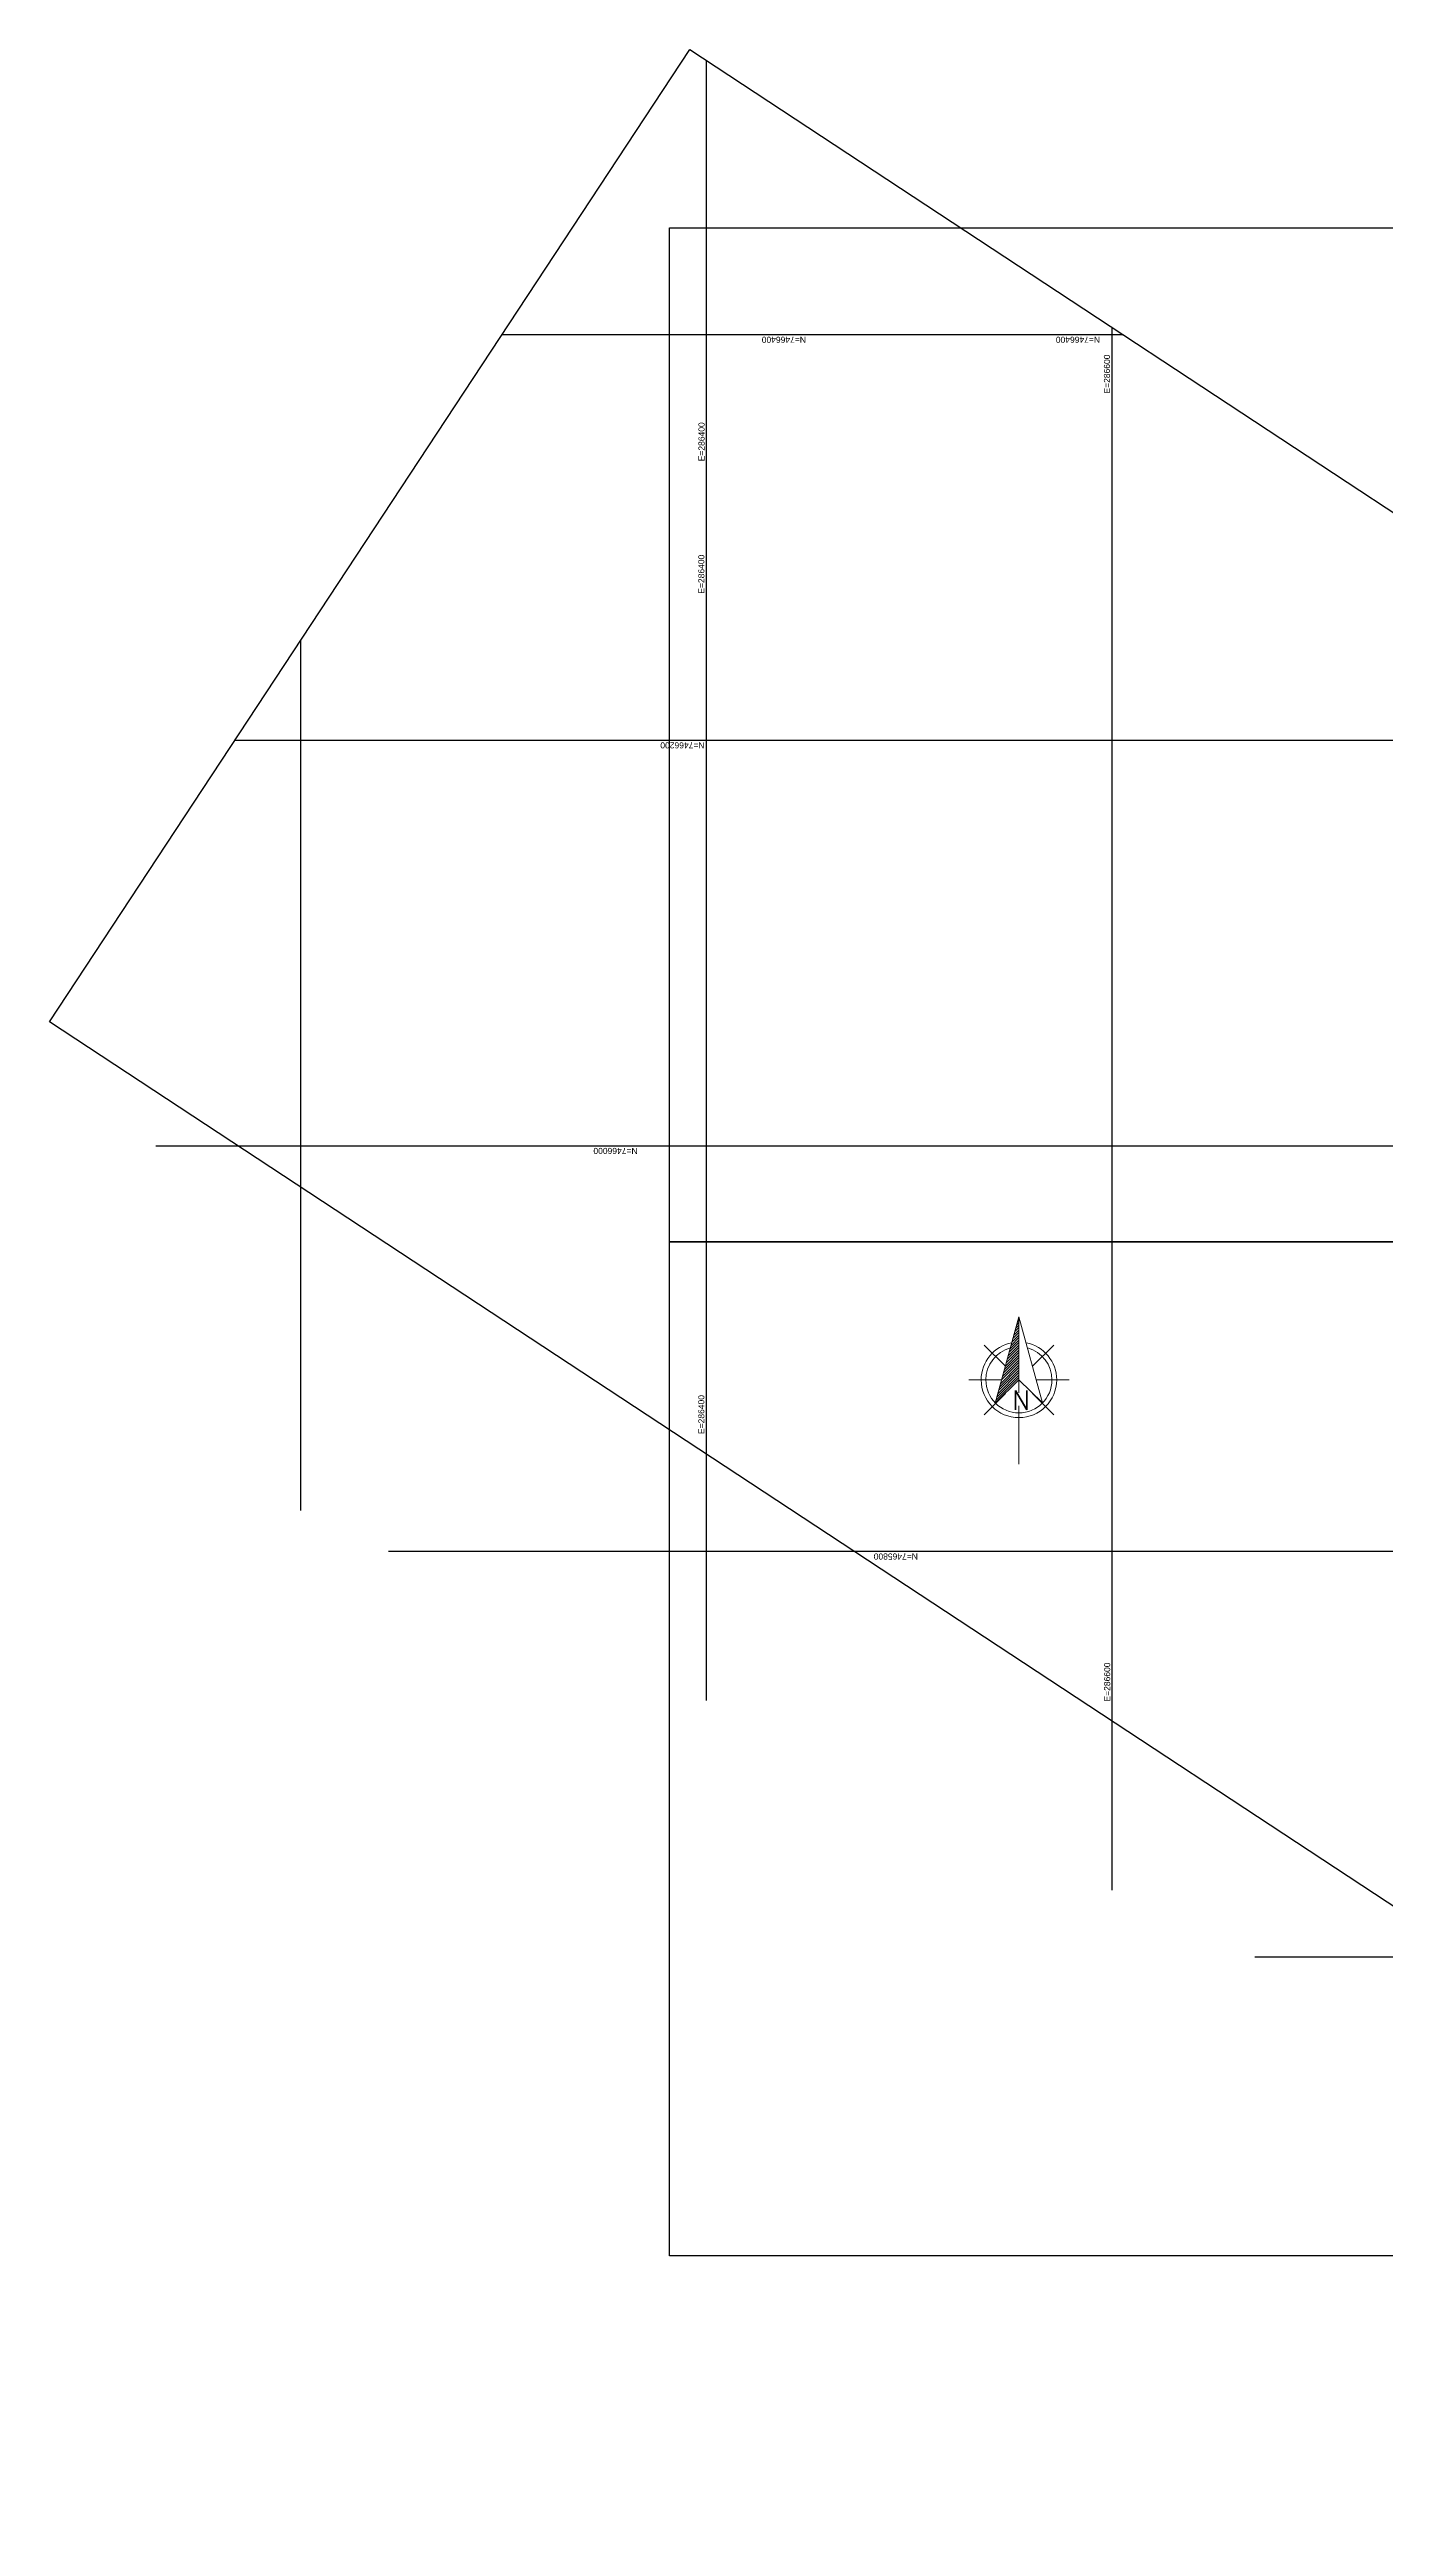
# Model space of a CAD drawing. Header units: metres. Extents: x 286076 to 340267, y 7379330 to 7467005.
# Drawn here: x 286076 to 286735, y 7465319 to 7466541 of the extents above; entities that cross this region are included whole.
import ezdxf
from ezdxf.enums import TextEntityAlignment as Align

# ---------------------------------------------------------------- set-up
doc = ezdxf.new("R2010")
doc.units = ezdxf.units.M
doc.header["$LTSCALE"] = 10
for name, color, linetype in [('A-IMAGENS', 255, 'Continuous'), ('F-MALHA', 8, 'Continuous'), ('f-malha-txt', 8, 'Continuous')]:
    doc.layers.add(name, color=color, linetype=linetype)
doc.layers.add('A-VIEWPORTS', color=2, linetype='Continuous', plot=False)
doc.layers.add('VNOR', color=2, linetype='Continuous', lineweight=9)
doc.styles.add('R200', font='simplex.shx', dxfattribs={"height": 5})
doc.styles.add('R60', font='arial.ttf', dxfattribs={"height": 1.5})
picture_1 = doc.add_image_def('image24.jpg', size_in_pixel=(5000, 5000))
picture_2 = doc.add_image_def('image25.jpg', size_in_pixel=(5000, 5000))

# ---------------------------------------------------------------- blocks, each defined once
blk = doc.blocks.new('*X50')
at = {"color": 0}
for p, q in [((147.55, -408.76), (147.62, -408.7)), ((145.56, -416.06), (147.62, -414)), ((145.76, -415.33), (147.62, -413.47)), ((145.96, -414.6), (147.62, -412.94)), ((146.16, -413.87), (147.62, -412.41)), ((146.36, -413.14), (147.62, -411.88)), ((146.55, -412.41), (147.62, -411.35)), ((146.75, -411.68), (147.62, -410.82)), ((146.95, -410.95), (147.62, -410.29)), ((147.15, -410.22), (147.62, -409.76)), ((147.35, -409.49), (147.62, -409.23)), ((143.56, -423.36), (147.62, -419.3)), ((143.76, -422.63), (147.62, -418.77)), ((143.96, -421.9), (147.62, -418.24)), ((144.16, -421.17), (147.62, -417.71)), ((144.36, -420.44), (147.62, -417.18)), ((144.56, -419.71), (147.62, -416.65)), ((144.76, -418.98), (147.62, -416.12)), ((144.96, -418.25), (147.62, -415.59)), ((145.16, -417.52), (147.62, -415.06)), ((145.36, -416.79), (147.62, -414.53)), ((142.76, -426.28), (147.62, -421.42)), ((142.96, -425.55), (147.62, -420.89)), ((143.16, -424.82), (147.62, -420.36)), ((143.36, -424.09), (147.62, -419.83))]:
    blk.add_line(p, q, dxfattribs=at)
blk = doc.blocks.new('NORTE')
at = {"layer": 'VNOR'}
for p, q in [((0, 12.98), (0, -2.64)), ((-2.79, 2.79), (-7.15, 7.15)), ((2.79, 2.79), (7.15, 7.15)), ((-3.55, 0), (-10.31, 0)), ((3.55, 0), (10.31, 0)), ((-2.79, -2.79), (-7.15, -7.15)), ((2.79, -2.79), (7.15, -7.15)), ((0, -5.33), (0, -17.3))]:
    blk.add_line(p, q, dxfattribs=at)
blk.add_lwpolyline([(-4.87, -4.81), (0, 12.98), (4.85, -4.75), (0, 0), (-4.87, -4.81)], dxfattribs=at)
for points in [[(-7.76, 0, 1), (7.76, 0, 0.359415), (1.47, 7.62, 1)], [(-1.47, 7.62, 0.359415), (-7.76, 0, 1)]]:
    blk.add_lwpolyline(points, format="xyb", dxfattribs=at)
for start, end in [(105.027, 180), (0, 74.973), (180, 0)]:
    blk.add_arc((0, 0), 6.79, start, end, dxfattribs=at)
at = {"layer": 'VNOR', "xscale": 0.9704247146844865, "yscale": 0.9704247146844865, "zscale": 0.9704247146844865}
blk.add_blockref('*X50', (-143.25, 409.42), dxfattribs=at)
at = {"layer": 'VNOR', "style": 'R200'}
blk.add_attdef('NORTE', (-1.39, -6.14), '', height=3.93, dxfattribs=at)

msp = doc.modelspace()

# ---------------------------------------------------------------- linework, layer by layer
at = {"layer": 'A-VIEWPORTS', "color": 2, "linetype": 'Continuous', "lineweight": -3}
msp.add_lwpolyline([(287203.5, 7465319.3), (286076.3, 7466061.3), (286391.9, 7466540.7), (287519.1, 7465798.7)], close=True, dxfattribs=at)
at = {"layer": 'F-MALHA'}
for p, q in [((286400, 7466535.4), (286400, 7465726.6)), ((286600, 7466403.7), (286600, 7465633)), ((286605.7, 7466400), (286299.2, 7466400)), ((286200, 7466249.3), (286200, 7465820.3)), ((286909.5, 7466200), (286167.6, 7466200)), ((287213.3, 7466000), (286128.7, 7466000)), ((287597, 7465800), (286243.3, 7465800)), ((288024.2, 7465600), (286670.5, 7465600))]:
    msp.add_line(p, q, dxfattribs=at)

# ---------------------------------------------------------------- block references
at = {"layer": 'VNOR', "xscale": 2.4, "yscale": 2.4, "zscale": 2.4}
msp.add_blockref('NORTE', (286554.2, 7465884.7), dxfattribs=at).add_auto_attribs({'NORTE': 'N'})

# ---------------------------------------------------------------- texts
at = {"layer": 'f-malha-txt', "style": 'R60'}
for s, p in [('N=7466400', (286427.4, 7466400)), ('N=7466400', (286572.4, 7466400)), ('N=7466200', (286377.4, 7466200)), ('N=7466000', (286344.4, 7466000, 672)), ('N=7465800', (286482.6, 7465800, -687))]:
    msp.add_text(s, height=3, rotation=180, dxfattribs=at).set_placement(p, align=Align.BOTTOM_RIGHT)
for s, p in [('E=286600', (286600, 7466371.1, 709)), ('E=286400', (286400.1, 7466337.7)), ('E=286400', (286400, 7466272.4)), ('E=286400', (286400, 7465858)), ('E=286600', (286600.1, 7465726.1))]:
    msp.add_text(s, height=3, rotation=90, dxfattribs=at).set_placement(p, align=Align.BOTTOM_LEFT)

# ---------------------------------------------------------------- pictures from other files: only their frames are drawn
at = {"layer": 'A-IMAGENS', "transparency": 33554687}
image = msp.add_image(picture_2, insert=(286381.9, 7465952.8), size_in_units=(500, 500), dxfattribs=dict(at, brightness=90))
image.dxf.flags = 7
image = msp.add_image(picture_1, insert=(286381.9, 7465452.8), size_in_units=(500, 500), dxfattribs=dict(at, brightness=90))
image.dxf.flags = 7

doc.saveas('drawing.dxf')
